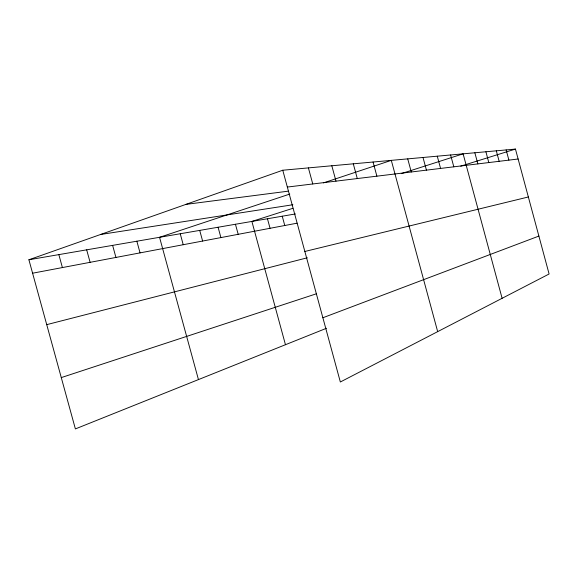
<?xml version="1.0" encoding="UTF-8"?>
<svg xmlns="http://www.w3.org/2000/svg" width="578" height="578" viewBox="0 0 578 578"><rect width="100%" height="100%" fill="white"/><g stroke="black" fill="none" stroke-linecap="round" stroke-linejoin="round"><path stroke-width="0.87" d="M326.505 328.261L75.386 428.919L28.9 259.768L282.765 170.228L515.453 149.081L549.1 273.994L340.341 381.993L282.765 170.228M322.871 317.756L538.884 236.077M289.788 194.071L159.55 237.312L198.449 379.594M323.413 182.901L391.306 160.366L437.676 331.642M61.282 377.593L316.224 293.841M292.88 208.318L251.885 221.432L285.46 344.712M401.24 173.638L463.115 153.835L502.109 298.306M460.731 166.153L515.453 149.081M46.731 324.648L307.337 257.781M304.852 251.473L528.357 196.975M32.592 273.206L297.013 223.195M28.9 259.768L295.423 213.947M100.601 234.48L292.887 204.749M185.964 204.374L288.321 191.159M287.338 187.055L518.119 159.001M136.856 241.207L140.049 252.882M112.623 245.375L115.932 257.441M86.678 249.833L90.11 262.325M58.848 254.623L62.402 267.571M308.399 167.895L312.763 183.963M282.245 216.215L284.773 225.507M267.462 218.759L270.056 228.288M235.448 224.264L238.194 234.321M218.087 227.248L220.904 237.587M199.713 230.405L202.618 241.048M180.235 233.75L183.226 244.718M474.856 152.773L477.854 163.892M450.609 154.976L453.809 166.818M437.271 156.183L440.58 168.429M423.009 157.483L426.434 170.149M407.728 158.871L411.276 171.991M373.056 162.021L376.892 176.167M353.295 163.82L357.291 178.551M331.823 165.77L335.991 181.145M506.147 149.926L508.9 160.12M496.314 150.822L499.146 161.305M485.903 151.768L488.815 162.562"/></g></svg>
